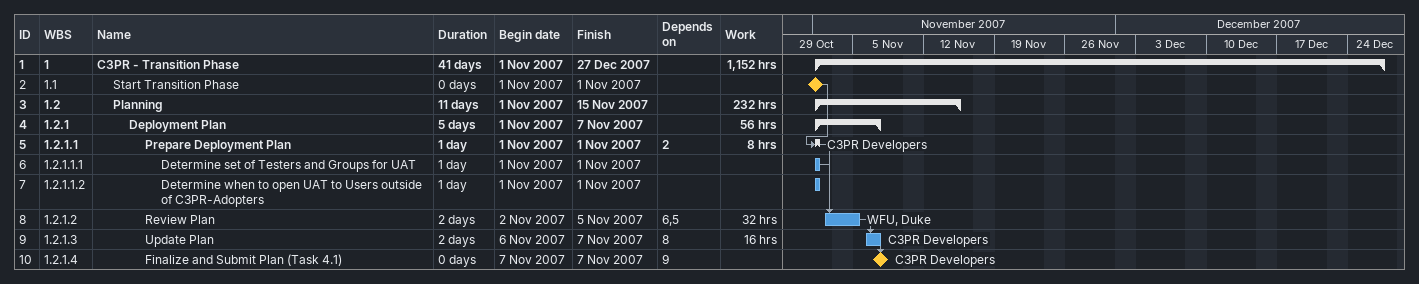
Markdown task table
| ID | WBS | Task | Duration | Start | Finish | Predecessors | Resources | Work (h) |
|---|---|---|---|---|---|---|---|---|
| 1 | 1 | **C3PR - Transition Phase** | 41d | 2007-11-01 | 2007-12-27 |  |  | 1152 |
| 2 | 1.1 | Start Transition Phase | 0d | 2007-11-01 | 2007-11-01 |  |  |  |
| 3 | 1.2 | **Planning** | 11d | 2007-11-01 | 2007-11-15 |  |  | 232 |
| 4 | 1.2.1 | **Deployment Plan** | 5d | 2007-11-01 | 2007-11-07 |  |  | 56 |
| 5 | 1.2.1.1 | **Prepare Deployment Plan** | 1d | 2007-11-01 | 2007-11-01 | 2 | C3PR Developers | 8 |
| 6 | 1.2.1.1.1 | Determine set of Testers and Groups for UAT | 1d | 2007-11-01 | 2007-11-01 |  |  |  |
| 7 | 1.2.1.1.2 | Determine when to open UAT to Users outside of C3PR-Adopters | 1d | 2007-11-01 | 2007-11-01 |  |  |  |
| 8 | 1.2.1.2 | Review Plan | 2d | 2007-11-02 | 2007-11-05 | 6, 5 | WFU, Duke | 32 |
| 9 | 1.2.1.3 | Update Plan | 2d | 2007-11-06 | 2007-11-07 | 8 | C3PR Developers | 16 |
| 10 | 1.2.1.4 | Finalize and Submit Plan (Task 4.1) | 0d | 2007-11-07 | 2007-11-07 | 9 | C3PR Developers |  |
